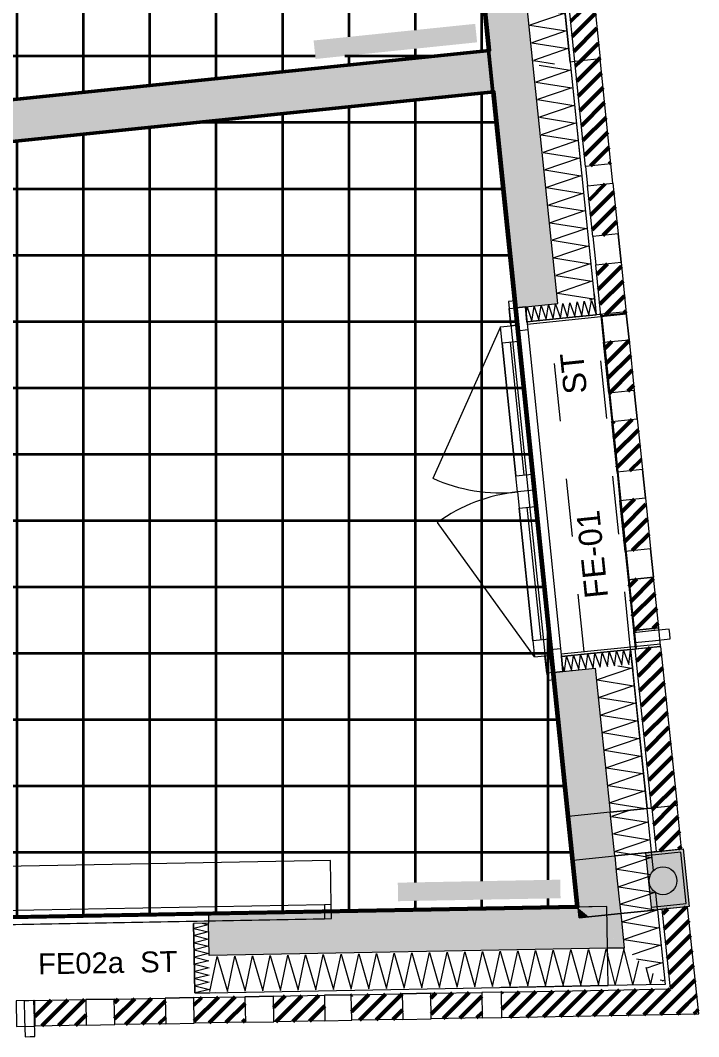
# Model space of a CAD drawing. Header units: metres. Extents: x 399 to 3028, y -427 to 863.
# Drawn here: x 772.791 to 775.714, y -332.285 to -327.904 of the extents above; entities that cross this region are included whole.
import ezdxf

# ---------------------------------------------------------------- set-up
doc = ezdxf.new("R2010")
doc.units = ezdxf.units.M
doc.linetypes.add('IMPORT-Traits plan _6_', pattern=[0.5, 0.25, -0.25])
for name, color, linetype, lineweight in [('01-Murs LOGTS', 250, 'Continuous', 9), ('01-Murs LOGTS_Stylo_No__1', 250, 'Continuous', 9), ('01-Murs_structure', 250, 'Continuous', 9), ('01-Murs_structure_Stylo_No__1', 250, 'Continuous', 9), ('01-Murs_structure_Stylo_No__101', 50, 'Continuous', 50), ('01-Murs_structure_Stylo_No__2', 8, 'Continuous', 9), ('01-Poteaux 12x24_structure_Stylo_No__1', 250, 'Continuous', 9), ('02-Serrurerie_2nd oeuvre_Stylo_No__1', 250, 'Continuous', 9), ('03-Mobilier 3D_3D_Stylo_No__62', 253, 'Continuous', 9), ('06-SHAB pièces 50_Stylo_No__102', 71, 'Continuous', 50), ('0_Stylo_No__1', 250, 'Continuous', 9), ('0_Stylo_No__121', 7, 'Continuous', 18), ('AES-Charge', 5, 'Continuous', 35), ('Fenêtres ARCHICAD_Stylo_No__1', 250, 'Continuous', 9), ('Marques de fenêtre ARCHICAD_Stylo_No__1', 250, 'Continuous', 9), ('Plan De Charge - PH R_1_dwg', 8, 'Continuous', 9)]:
    doc.layers.add(name, color=color, linetype=linetype, lineweight=lineweight)
doc.styles.add('Arial', font='arial.ttf', dxfattribs={"height": 0.1})
doc.styles.add('Arial_6', font='arial.ttf', dxfattribs={"height": 0.09})
pattern_1 = [(45, (-84.054, 39.28), (-0.035355339, 0.035355339), [])]

# ---------------------------------------------------------------- blocks, each defined once
blk = doc.blocks.new('Plan De Charge - PH R_1_dwg__X17-779156-Plan De Charge - PH R_1 1_100')
at = {"layer": '01-Murs_structure_Stylo_No__2'}
blk.add_line((424.2114, -331.4871), (424.2814, -331.4984), dxfattribs=at)
at = {"layer": '01-Murs_structure_Stylo_No__2', "flags": 128}
blk.add_lwpolyline([(424.2713, -331.3096), (424.1958, -331.3356), (424.3514, -331.3605), (424.2036, -331.4114), (424.3593, -331.4363), (424.2114, -331.4871)], dxfattribs=at)
blk = doc.blocks.new('Plan De Charge - PH R_1_dwg__X77-779217-Plan De Charge - PH R_1 1_100')
at = {"layer": '01-Murs_structure_Stylo_No__2', "flags": 128}
for points in [[(424.3866, -331.7388), (424.3905, -331.7395), (424.2427, -331.7903), (424.3983, -331.8153), (424.2505, -331.8661)], [(424.2505, -331.8661), (424.4061, -331.8911), (424.2844, -331.9329)], [(424.3026, -331.949), (424.414, -331.9668), (424.3482, -331.9894)], [(424.4053, -332.04), (424.4218, -332.0426), (424.4121, -332.046)]]:
    blk.add_lwpolyline(points, dxfattribs=at)
blk = doc.blocks.new('Plan De Charge - PH R_1_dwg__X78-779218-Plan De Charge - PH R_1 1_100')
at = {"layer": '01-Murs_structure_Stylo_No__2', "flags": 128}
blk.add_lwpolyline([(424.3278, -331.6826), (424.2348, -331.7145), (424.3866, -331.7388)], dxfattribs=at)
blk = doc.blocks.new('Plan De Charge - PH R_1_dwg__X79-779219-Plan De Charge - PH R_1 1_100')
at = {"layer": '01-Murs_structure_Stylo_No__2', "flags": 128}
blk.add_lwpolyline([(424.2814, -331.4984), (424.3671, -331.5121), (424.2192, -331.5629), (424.2579, -331.5691)], dxfattribs=at)
blk = doc.blocks.new('Plan De Charge - PH R_1_dwg__X80-779220-Plan De Charge - PH R_1 1_100')
at = {"layer": '01-Murs_structure_Stylo_No__2'}
blk.add_line((424.2579, -331.5691), (424.3656, -331.5864), dxfattribs=at)
at = {"layer": '01-Murs_structure_Stylo_No__2', "flags": 128}
blk.add_lwpolyline([(424.3616, -331.5925), (424.227, -331.6387), (424.3827, -331.6637), (424.3278, -331.6826)], dxfattribs=at)
blk = doc.blocks.new('Plan De Charge - PH R_1_dwg__X88-779230-Plan De Charge - PH R_1 1_100')
at = {"layer": '01-Murs_structure_Stylo_No__2'}
blk.add_line((423.8597, -328.0767), (423.9497, -328.0911), dxfattribs=at)
at = {"layer": '01-Murs_structure_Stylo_No__2', "flags": 128}
for points in [[(423.8302, -327.4756), (423.9528, -327.4953), (423.805, -327.5461), (423.9606, -327.5711), (423.8128, -327.6219)], [(423.8128, -327.6219), (423.9684, -327.6469), (423.8206, -327.6977)], [(423.8206, -327.6977), (423.9763, -327.7227), (423.8284, -327.7735)], [(423.8284, -327.7735), (423.9841, -327.7985), (423.8362, -327.8493)], [(423.8362, -327.8493), (423.9919, -327.8743), (423.844, -327.9251)], [(423.844, -327.9251), (423.9997, -327.9501), (423.8519, -328.0009)], [(423.8519, -328.0009), (424.0075, -328.0258), (423.8597, -328.0767)]]:
    blk.add_lwpolyline(points, dxfattribs=at)
blk = doc.blocks.new('Plan De Charge - PH R_1_dwg__X143-779298-Plan De Charge - PH R_1 1_100')
at = {"layer": '01-Murs_structure_Stylo_No__2', "flags": 128}
for points in [[(423.8832, -328.098), (424.0172, -328.1195), (423.8693, -328.1703), (424.025, -328.1953), (423.8771, -328.2461)], [(423.8771, -328.2461), (424.0328, -328.2711), (423.8849, -328.3218)], [(423.8849, -328.3218), (424.0406, -328.3468), (423.8927, -328.3976)], [(423.8927, -328.3976), (424.0484, -328.4226), (423.9005, -328.4734)], [(423.9005, -328.4734), (424.0562, -328.4984), (423.9083, -328.5492)], [(423.9083, -328.5492), (424.064, -328.5742), (423.9161, -328.625), (424.0718, -328.65), (423.9239, -328.7008), (424.0796, -328.7258), (423.9317, -328.7766), (424.0874, -328.8016), (423.9395, -328.8524), (424.0952, -328.8774), (423.9473, -328.9282), (424.103, -328.9532), (423.9551, -329.004), (424.1108, -329.029), (423.9629, -329.0797), (424.1186, -329.1047), (424.1003, -329.111)]]:
    blk.add_lwpolyline(points, dxfattribs=at)
blk = doc.blocks.new('Plan De Charge - PH R_1_dwg__X144-779299-Plan De Charge - PH R_1 1_100')
at = {"layer": '01-Murs_structure_Stylo_No__2'}
blk.add_line((424.1891, -331.2777), (424.3423, -331.3022), dxfattribs=at)
at = {"layer": '01-Murs_structure_Stylo_No__2', "flags": 128}
for points in [[(424.2228, -330.6868), (424.2824, -330.6963), (424.1345, -330.7471), (424.2902, -330.7721), (424.1423, -330.8229)], [(424.1423, -330.8229), (424.298, -330.8479), (424.1501, -330.8987)], [(424.1501, -330.8987), (424.3058, -330.9237), (424.1579, -330.9745)], [(424.1579, -330.9745), (424.3136, -330.9995), (424.1657, -331.0503)], [(424.1657, -331.0503), (424.3214, -331.0753), (424.1735, -331.1261)], [(424.1735, -331.1261), (424.3292, -331.1511), (424.1813, -331.2019)], [(424.1813, -331.2019), (424.337, -331.2269), (424.1891, -331.2777)]]:
    blk.add_lwpolyline(points, dxfattribs=at)
blk = doc.blocks.new('Plan De Charge - PH R_1_dwg__X145-779300-Plan De Charge - PH R_1 1_100')
at = {"layer": '01-Murs_structure_Stylo_No__2', "flags": 128}
for points in [[(424.2474, -330.6205), (424.2702, -330.6803), (424.2781, -330.6173)], [(423.9834, -330.6834), (423.9931, -330.7088), (424.001, -330.6458), (424.0239, -330.7057), (424.0318, -330.6427)], [(424.0318, -330.6427), (424.0547, -330.7025), (424.0626, -330.6395)], [(424.0626, -330.6395), (424.0854, -330.6993), (424.0934, -330.6363)], [(424.0934, -330.6363), (424.1162, -330.6962), (424.1242, -330.6332)], [(424.1242, -330.6332), (424.147, -330.693), (424.155, -330.63)], [(424.155, -330.63), (424.1778, -330.6898), (424.1858, -330.6268)], [(424.1858, -330.6268), (424.2086, -330.6867), (424.2166, -330.6236)], [(424.2166, -330.6236), (424.2394, -330.6835), (424.2474, -330.6205)]]:
    blk.add_lwpolyline(points, dxfattribs=at)
blk = doc.blocks.new('Plan De Charge - PH R_1_dwg__X146-779301-Plan De Charge - PH R_1 1_100')
at = {"layer": '01-Murs_structure_Stylo_No__2', "flags": 128}
for points in [[(423.9138, -329.194), (423.924, -329.1308), (423.9446, -329.1908)], [(423.9446, -329.1908), (423.9548, -329.1276), (423.9754, -329.1877)], [(423.9754, -329.1877), (423.9856, -329.1244), (424.0062, -329.1845)], [(424.0062, -329.1845), (424.0164, -329.1212), (424.037, -329.1813)], [(424.037, -329.1813), (424.0472, -329.1181), (424.0678, -329.1781)], [(424.0678, -329.1781), (424.0779, -329.1149), (424.0986, -329.175)], [(424.0986, -329.175), (424.1087, -329.1117), (424.1294, -329.1718)], [(423.8273, -329.1672), (423.8316, -329.1403), (423.8523, -329.2003), (423.8624, -329.1371), (423.883, -329.1972)], [(423.883, -329.1972), (423.8932, -329.1339), (423.9138, -329.194)]]:
    blk.add_lwpolyline(points, dxfattribs=at)
blk = doc.blocks.new('Plan De Charge - PH R_1_dwg_Fenêtre châssis double 22-779302-Plan De Charge - PH R_1 1_100')
at = {"layer": 'Fenêtres ARCHICAD_Stylo_No__1', "linetype": 'IMPORT-Traits plan _6_'}
for p, q in [((423.9464, -330.7152), (423.7847, -329.1435)), ((424.278, -330.6157), (424.1295, -329.1734)), ((424.078, -330.6263), (423.9316, -329.2038))]:
    blk.add_line(p, q, dxfattribs=at)
at = {"layer": 'Fenêtres ARCHICAD_Stylo_No__1'}
for p, q in [((423.7177, -329.2258), (423.4255, -329.8784)), ((423.8186, -329.8638), (423.7597, -329.2919)), ((423.7945, -329.2883), (423.8534, -329.8602)), ((423.8918, -330.5751), (423.8329, -330.0031)), ((423.8677, -329.9995), (423.9266, -330.5715))]:
    blk.add_line(p, q, dxfattribs=at)
at = {"layer": 'Fenêtres ARCHICAD_Stylo_No__1', "flags": 128}
for points in [[(424.1203, -329.0838), (424.1295, -329.1734)], [(423.7816, -329.1137), (423.7847, -329.1435), (423.7816, -329.1137), (423.7517, -329.1168), (423.7548, -329.1466), (423.7847, -329.1435)], [(424.2588, -329.1601), (423.8311, -329.2041), (423.8321, -329.214), (424.2599, -329.17)], [(423.7874, -329.2186), (423.7945, -329.2883), (423.7249, -329.2954), (423.7177, -329.2258)], [(423.7981, -330.0067), (423.857, -330.5787)], [(424.4063, -330.5925), (423.9785, -330.6365), (423.9796, -330.6465), (424.4073, -330.6024)], [(424.2872, -330.7053), (424.278, -330.6157)], [(423.9495, -330.7451), (423.9464, -330.7152)]]:
    blk.add_lwpolyline(points, close=True, dxfattribs=at)
for points in [[(423.8244, -329.1394), (423.8311, -329.2041), (423.8244, -329.1394), (423.7847, -329.1435), (423.8244, -329.1394), (423.8347, -329.2389), (423.7899, -329.2435), (423.7874, -329.2186), (423.7625, -329.2212), (423.7548, -329.1466), (423.9166, -330.7183), (423.9197, -330.7481), (423.9495, -330.7451), (423.9464, -330.7152), (423.9166, -330.7183), (423.9089, -330.6437), (423.9338, -330.6411), (423.9312, -330.6163), (423.976, -330.6116), (423.9862, -330.7111), (423.9464, -330.7152), (423.9862, -330.7111), (423.9796, -330.6465), (423.9862, -330.7111)], [(423.9796, -330.6465), (424.1188, -330.6321), (423.9796, -330.6465), (424.1188, -330.6321), (424.278, -330.6157), (424.1188, -330.6321), (424.278, -330.6157), (424.3029, -330.6132), (424.1544, -329.1708), (424.1295, -329.1734), (423.9704, -329.1898), (424.1295, -329.1734), (423.9704, -329.1898), (423.8311, -329.2041), (423.9704, -329.1898), (423.8311, -329.2041)], [(423.8347, -329.2389), (423.9053, -329.9253), (423.976, -330.6116)], [(423.8606, -329.9299), (423.7909, -329.937), (423.7981, -330.0067), (423.8677, -329.9995), (423.8606, -329.9299), (423.7909, -329.937), (423.7838, -329.8674), (423.7249, -329.2954)], [(423.7249, -329.2954), (423.7838, -329.8674), (423.8534, -329.8602), (423.8606, -329.9299)], [(423.8641, -330.6483), (423.9338, -330.6411), (423.9266, -330.5715), (423.857, -330.5787), (423.8641, -330.6483), (423.4451, -330.0689)]]:
    blk.add_lwpolyline(points, dxfattribs=at)
at = {"layer": 'Fenêtres ARCHICAD_Stylo_No__1'}
for centre, start, end in [((423.7177, -329.2258), 245.8766, 275.8766), ((423.8641, -330.6483), 95.8766, 125.8766)]:
    blk.add_arc(centre, 0.715, start, end, dxfattribs=at)
blk = doc.blocks.new('Plan De Charge - PH R_1_dwg__X176-779339-Plan De Charge - PH R_1 1_100')
at = {"layer": '01-Murs_structure_Stylo_No__2'}
blk.add_line((424.1727, -331.9081), (424.1791, -331.9304), dxfattribs=at)
at = {"layer": '01-Murs_structure_Stylo_No__2', "flags": 128}
for points in [[(422.7253, -331.9346), (422.7689, -332.0861), (422.8015, -331.9332)], [(422.8015, -331.9332), (422.8451, -332.0847), (422.8777, -331.9318)], [(422.8777, -331.9318), (422.9212, -332.0833), (422.9538, -331.9304)], [(422.9538, -331.9304), (422.9974, -332.0819), (423.03, -331.929)], [(423.03, -331.929), (423.0736, -332.0805), (423.1062, -331.9276)], [(423.1062, -331.9276), (423.1498, -332.0791), (423.1824, -331.9262)], [(423.1824, -331.9262), (423.226, -332.0777), (423.2585, -331.9248)], [(423.2585, -331.9248), (423.3021, -332.0763), (423.3347, -331.9234)], [(423.3347, -331.9234), (423.3783, -332.0749), (423.4109, -331.922)], [(423.4109, -331.922), (423.4545, -332.0735), (423.4871, -331.9206)], [(423.4871, -331.9206), (423.5307, -332.0721), (423.5633, -331.9192)], [(423.5633, -331.9192), (423.6068, -332.0707), (423.6394, -331.9178)], [(423.6394, -331.9178), (423.683, -332.0693), (423.7156, -331.9164)], [(423.7156, -331.9164), (423.7592, -332.0679), (423.7918, -331.915)], [(423.7918, -331.915), (423.8354, -332.0665), (423.868, -331.9136)], [(423.868, -331.9136), (423.9116, -332.0652), (423.9441, -331.9122)], [(423.9441, -331.9122), (423.9877, -332.0638), (424.0203, -331.9108)], [(424.0203, -331.9108), (424.0639, -332.0624), (424.0965, -331.9094)], [(424.0965, -331.9094), (424.1401, -332.061), (424.1727, -331.9081)], [(422.4646, -332.0898), (422.4968, -331.9388), (422.5404, -332.0903), (422.5729, -331.9374), (422.6165, -332.0889), (422.6491, -331.936)], [(422.6491, -331.936), (422.6927, -332.0875), (422.7253, -331.9346)]]:
    blk.add_lwpolyline(points, dxfattribs=at)
blk = doc.blocks.new('Plan De Charge - PH R_1_dwg__X177-779340-Plan De Charge - PH R_1 1_100')
at = {"layer": '01-Murs_structure_Stylo_No__2', "flags": 128}
for points in [[(422.4313, -331.7961), (422.4578, -331.8027), (422.3962, -331.8182), (422.4583, -331.8336), (422.3967, -331.8491)], [(422.3967, -331.8491), (422.4589, -331.8646), (422.3973, -331.8801)], [(422.3973, -331.8801), (422.4595, -331.8955), (422.3979, -331.911)], [(422.3979, -331.911), (422.46, -331.9265), (422.3984, -331.942)], [(422.3984, -331.942), (422.4606, -331.9574), (422.399, -331.9729)], [(422.399, -331.9729), (422.4612, -331.9884), (422.3996, -332.0039)], [(422.3996, -332.0039), (422.4617, -332.0193), (422.4001, -332.0348)], [(422.4001, -332.0348), (422.4623, -332.0503), (422.4007, -332.0658)], [(422.4007, -332.0658), (422.4629, -332.0812), (422.4013, -332.0967)]]:
    blk.add_lwpolyline(points, dxfattribs=at)
blk = doc.blocks.new('Plan De Charge - PH R_1_dwg_Fenêtre 22_2-779342-Plan De Charge - PH R_1 1_100')
at = {"layer": 'Fenêtres ARCHICAD_Stylo_No__1'}
for p, q in [((422.9583, -331.7164), (421.0577, -331.7513)), ((422.9589, -331.7464), (421.0582, -331.7813)), ((421.0588, -331.8113), (422.9594, -331.7764))]:
    blk.add_line(p, q, dxfattribs=at)
at = {"layer": 'Fenêtres ARCHICAD_Stylo_No__1', "flags": 128}
for points in [[(421.0242, -331.5619), (421.0277, -331.7518), (421.0288, -331.8118), (421.0277, -331.7518), (421.0577, -331.7513), (421.0588, -331.8113), (421.0288, -331.8118), (422.9894, -331.7759), (422.9883, -331.7159), (422.9848, -331.5259)], [(422.9883, -331.7159), (422.9583, -331.7164), (422.9594, -331.7764), (422.9894, -331.7759)]]:
    blk.add_lwpolyline(points, close=True, dxfattribs=at)
blk = doc.blocks.new('Plan De Charge - PH R_1_dwg__X383-779599-Plan De Charge - PH R_1 1_100')
at = {"layer": '01-Murs_structure_Stylo_No__2', "flags": 128}
for points in [[(424.3121, -331.9574), (424.287, -332.0583), (424.2489, -331.9067), (424.2108, -332.0597), (424.1792, -331.9338)], [(424.3742, -332.0125), (424.3632, -332.0569), (424.3456, -331.9871)]]:
    blk.add_lwpolyline(points, dxfattribs=at)
blk = doc.blocks.new('Plan De Charge - PH R_1_dwg-779150-Plan De Charge - PH R_1 1_100')
at = {"layer": '01-Murs LOGTS', "lineweight": 35}
blk.add_hatch(color=18, dxfattribs=at).paths.add_polyline_path([(417.3148, -328.87), (423.6889, -328.2127), (423.6704, -328.0336), (417.2963, -328.691)])
at = {"layer": '01-Murs_structure', "lineweight": 35}
for points in [[(423.6792, -328.119), (423.8583, -328.1005), (423.7942, -327.4794), (423.6151, -327.4978), (423.6792, -328.119)], [(423.7847, -329.1435), (423.9637, -329.1251), (423.8583, -328.1005), (423.6792, -328.119), (423.7842, -329.1394)], [(424.0104, -331.3364), (424.1894, -331.318), (424.1255, -330.6968), (423.9464, -330.7152), (424.0085, -331.318)], [(424.0304, -331.5243), (424.2094, -331.5058), (424.1894, -331.318), (424.011, -331.3364)], [(424.0374, -331.5919), (424.2164, -331.5734), (424.2094, -331.5058), (424.0304, -331.5243)], [(424.0497, -331.7112), (424.2287, -331.6928), (424.2164, -331.5734), (424.0374, -331.5919), (424.0462, -331.6775)], [(424.0988, -331.7685), (424.2351, -331.7545), (424.2287, -331.6928), (424.0497, -331.7112), (424.0544, -331.7292), (424.0829, -331.7545)], [(422.4618, -331.9356), (424.1786, -331.9028), (424.1753, -331.8363), (424.0988, -331.7685), (424.056, -331.7729), (424.0497, -331.7264), (422.4585, -331.7556), (422.4612, -331.9041)], [(424.056, -331.7729), (424.0988, -331.7685), (424.0515, -331.7293), (424.0541, -331.7545)], [(424.2504, -331.9028), (424.2351, -331.7545), (424.0988, -331.7685), (424.2351, -331.8892)], [(424.1786, -331.9041), (424.2504, -331.9028), (424.1774, -331.8381), (424.1786, -331.9028)]]:
    blk.add_hatch(color=18, dxfattribs=at).paths.add_polyline_path(points)
at = {"layer": '01-Murs_structure_Stylo_No__101'}
h = blk.add_hatch(dxfattribs=at)
h.set_pattern_fill('FP_65', color=256, style=0, pattern_type=2)
h.set_pattern_definition(pattern_1)
h.paths.add_polyline_path([(424.0373, -328.0821), (424.1467, -328.0708), (424.076, -327.3851), (423.9666, -327.3964), (424.009, -327.8071)])
h = blk.add_hatch(dxfattribs=at)
h.set_pattern_fill('FP_65', color=256, style=0, pattern_type=2)
h.set_pattern_definition(pattern_1)
h.paths.add_polyline_path([(424.0838, -328.5337), (424.1932, -328.5224), (424.1467, -328.0708), (424.0373, -328.0821), (424.0462, -328.1685)])
h = blk.add_hatch(dxfattribs=at)
h.set_pattern_fill('FP_65', color=256, style=0, pattern_type=2)
h.set_pattern_definition(pattern_1)
h.paths.add_polyline_path([(424.1149, -328.8363), (424.2244, -328.825), (424.2018, -328.6062), (424.0924, -328.6174)])
h = blk.add_hatch(dxfattribs=at)
h.set_pattern_fill('FP_65', color=256, style=0, pattern_type=2)
h.set_pattern_definition(pattern_1)
h.paths.add_polyline_path([(424.1501, -329.1774), (424.2595, -329.1662), (424.2369, -328.9473), (424.1275, -328.9586)])
h = blk.add_hatch(dxfattribs=at)
h.set_pattern_fill('FP_65', color=256, style=0, pattern_type=2)
h.set_pattern_definition(pattern_1)
h.paths.add_polyline_path([(424.1844, -329.5109), (424.2938, -329.4996), (424.2713, -329.2808), (424.1618, -329.292)])
h = blk.add_hatch(dxfattribs=at)
h.set_pattern_fill('FP_65', color=256, style=0, pattern_type=2)
h.set_pattern_definition(pattern_1)
h.paths.add_polyline_path([(424.2195, -329.852), (424.3289, -329.8408), (424.3064, -329.6219), (424.197, -329.6332)])
h = blk.add_hatch(dxfattribs=at)
h.set_pattern_fill('FP_65', color=256, style=0, pattern_type=2)
h.set_pattern_definition(pattern_1)
h.paths.add_polyline_path([(424.2546, -330.1932), (424.364, -330.1819), (424.3415, -329.9631), (424.2321, -329.9744)])
h = blk.add_hatch(dxfattribs=at)
h.set_pattern_fill('FP_65', color=256, style=0, pattern_type=2)
h.set_pattern_definition(pattern_1)
h.paths.add_polyline_path([(424.2897, -330.5344), (424.3991, -330.5231), (424.3766, -330.3043), (424.2672, -330.3155), (424.2761, -330.4024)])
h = blk.add_hatch(dxfattribs=at)
h.set_pattern_fill('FP_65', color=256, style=0, pattern_type=2)
h.set_pattern_definition(pattern_1)
h.paths.add_polyline_path([(424.3685, -331.2996), (424.4779, -331.2882), (424.4073, -330.6026), (424.2979, -330.6139), (424.3601, -331.218)])
h = blk.add_hatch(dxfattribs=at)
h.set_pattern_fill('FP_65', color=256, style=0, pattern_type=2)
h.set_pattern_definition(pattern_1)
h.paths.add_polyline_path([(424.3885, -331.4873), (424.4978, -331.4753), (424.4779, -331.2883), (424.3691, -331.2996), (424.3876, -331.4788)])
h = blk.add_hatch(dxfattribs=at)
h.set_pattern_fill('FP_65', color=256, style=0, pattern_type=2)
h.set_pattern_definition(pattern_1)
h.paths.add_polyline_path([(424.5712, -332.1869), (424.5236, -331.7247), (424.4141, -331.736), (424.4495, -332.0791)])
h = blk.add_hatch(dxfattribs=at)
h.set_pattern_fill('FP_65', color=256, style=0, pattern_type=2)
h.set_pattern_definition(pattern_1)
h.paths.add_polyline_path([(422.7409, -332.2205), (422.9608, -332.2165), (422.9588, -332.1065), (422.7388, -332.1105)])
h = blk.add_hatch(dxfattribs=at)
h.set_pattern_fill('FP_65', color=256, style=0, pattern_type=2)
h.set_pattern_definition(pattern_1)
h.paths.add_polyline_path([(423.076, -332.2144), (423.296, -332.2103), (423.294, -332.1003), (423.074, -332.1044)])
h = blk.add_hatch(dxfattribs=at)
h.set_pattern_fill('FP_65', color=256, style=0, pattern_type=2)
h.set_pattern_definition(pattern_1)
h.paths.add_polyline_path([(423.4189, -332.2081), (423.6389, -332.204), (423.6369, -332.0941), (423.4169, -332.0981)])
h = blk.add_hatch(dxfattribs=at)
h.set_pattern_fill('FP_65', color=256, style=0, pattern_type=2)
h.set_pattern_definition(pattern_1)
h.paths.add_polyline_path([(423.7231, -332.2025), (424.1839, -332.194), (424.1819, -332.0841), (423.721, -332.0925)])
h = blk.add_hatch(dxfattribs=at)
h.set_pattern_fill('FP_65', color=256, style=0, pattern_type=2)
h.set_pattern_definition(pattern_1)
h.paths.add_polyline_path([(424.1839, -332.194), (424.5712, -332.1869), (424.4495, -332.0791), (424.1819, -332.0841)])
h = blk.add_hatch(dxfattribs=at)
h.set_pattern_fill('FP_65', color=256, style=0, pattern_type=2)
h.set_pattern_definition(pattern_1)
h.paths.add_polyline_path([(421.7121, -332.2394), (421.9321, -332.2353), (421.9301, -332.1254), (421.7101, -332.1294)])
h = blk.add_hatch(dxfattribs=at)
h.set_pattern_fill('FP_65', color=256, style=0, pattern_type=2)
h.set_pattern_definition(pattern_1)
h.paths.add_polyline_path([(422.055, -332.2331), (422.275, -332.2291), (422.273, -332.1191), (422.053, -332.1231)])
h = blk.add_hatch(dxfattribs=at)
h.set_pattern_fill('FP_65', color=256, style=0, pattern_type=2)
h.set_pattern_definition(pattern_1)
h.paths.add_polyline_path([(422.3979, -332.2268), (422.6179, -332.2228), (422.6159, -332.1128), (422.3959, -332.1168)])
at = {"layer": '03-Mobilier 3D_3D_Stylo_No__62', "lineweight": 35}
for points in [[(422.9202, -328.0708), (423.6165, -327.999), (423.6083, -327.9194), (422.912, -327.9912), (422.9164, -328.0336)], [(423.2762, -331.7011), (423.976, -331.6883), (423.9746, -331.6083), (423.2747, -331.6212)]]:
    blk.add_hatch(color=43, dxfattribs=at).paths.add_polyline_path(points)
at = {"layer": '0_Stylo_No__121', "lineweight": 35}
blk.add_hatch(color=10, dxfattribs=at).paths.add_polyline_path([(424.3697, -331.7406), (424.5304, -331.724), (424.5048, -331.4753), (424.3441, -331.4919), (424.3691, -331.7352)])
at = {"layer": 'AES-Charge'}
h = blk.add_hatch(dxfattribs=at)
h.set_pattern_fill('FP_93', color=1, style=0, pattern_type=2)
h.set_pattern_definition([(0, (46.337, 45.172), (0, 0.286), []), (90, (46.337, 45.172), (-0.286, 2e-17), [])])
h.paths.add_polyline_path([(417.6213, -331.8416), (420.2111, -331.7941), (420.206, -331.5497), (420.8059, -331.5374), (420.811, -331.7831), (421.1657, -331.7765), (421.1655, -331.7667), (421.1854, -331.7663), (421.1856, -331.7762), (421.27, -331.7721), (421.2699, -331.7648), (421.2897, -331.7644), (421.2899, -331.7743), (424.0462, -331.7237), (423.6841, -328.2131), (419.8442, -328.6092), (419.9615, -329.7464), (420.608, -329.6798), (420.6769, -330.3474), (420.6272, -330.3525), (420.5634, -329.7346), (419.3487, -329.8599), (419.4124, -330.4778), (419.3627, -330.4829), (419.3382, -330.2457), (419.2347, -330.2564), (419.2296, -330.2066), (419.3331, -330.1959), (419.2939, -329.8153), (419.9117, -329.7516), (419.7945, -328.6143), (418.1321, -328.7872), (418.2041, -329.4857), (417.387, -329.57), (417.4713, -330.388), (418.3642, -330.2959), (418.3693, -330.3456), (417.4765, -330.4377), (417.4868, -330.5379), (417.4812, -330.5385), (417.5776, -331.4735), (417.5832, -331.4729), (417.619, -331.8193)])
h.paths.add_polyline_path([(420.261, -331.7931), (420.761, -331.7834), (420.7559, -331.5884), (420.2571, -331.5986), (420.2608, -331.7834)])
h.paths.add_polyline_path([(423.2762, -331.7011), (423.2747, -331.6212), (423.9746, -331.6083), (423.976, -331.6883), (423.9464, -331.6889)])
h.paths.add_polyline_path([(417.3708, -329.4674), (417.3763, -329.4669), (417.3148, -328.87), (417.3092, -328.8706), (417.3707, -329.4669)])
h.paths.add_polyline_path([(417.2963, -328.691), (423.6656, -328.0336), (423.3523, -324.9957), (417.8002, -325.5683), (417.8662, -326.2086), (417.049, -326.2929), (417.1968, -327.7261), (417.1913, -327.7267), (417.2877, -328.6617), (417.2933, -328.6611)])
h.paths.add_polyline_path([(422.9202, -328.0708), (422.912, -327.9912), (423.6083, -327.9194), (423.6151, -327.9991), (423.2809, -328.0336)])
h.paths.add_polyline_path([(417.1691, -327.4575), (417.1334, -327.1109), (418.0262, -327.0188), (418.0313, -327.0685), (417.7353, -327.099), (417.766, -327.396), (417.1831, -327.4561)])
h.paths.add_polyline_path([(417.2137, -327.4026), (417.7111, -327.3514), (417.6907, -327.1539), (417.1934, -327.2052), (417.2085, -327.3514)])
h.paths.add_polyline_path([(419.0309, -327.2655), (419.0003, -326.9686), (418.8967, -326.9793), (418.8916, -326.9295), (418.9952, -326.9189), (418.9621, -326.5979), (419.5799, -326.5342), (419.4627, -325.3969), (419.5124, -325.3918), (419.6297, -326.529), (420.2762, -326.4624), (420.3451, -327.13), (420.2954, -327.1351), (420.2316, -326.5172), (419.0169, -326.6425), (419.0806, -327.2604)])
h.paths.add_polyline_path([(417.0333, -326.1945), (417.0388, -326.1939), (416.9773, -325.5976), (416.9773, -325.6511), (417.0333, -326.1939)])
h.paths.add_polyline_path([(417.6269, -324.8582), (417.6268, -324.8582), (417.5878, -324.8622)])
h.paths.add_polyline_path([(417.7569, -326.1199), (417.7569, -326.1186), (417.692, -325.489), (417.6917, -325.4871), (417.7569, -326.1199)])
h.paths.add_polyline_path([(416.9773, -325.6511), (416.9753, -325.5973), (416.9718, -325.5976), (416.9773, -325.6505)])
h.paths.add_polyline_path([(417.7817, -325.3893), (423.3339, -324.8167), (423.0205, -321.7783), (416.6512, -322.4352), (416.6542, -322.465), (416.6489, -322.4656), (416.7453, -323.4006), (416.7507, -323.4001), (416.9005, -324.8331), (417.7157, -324.749), (417.7817, -325.3891)])
h.paths.add_polyline_path([(419.4442, -325.2178), (419.3269, -324.0805), (418.709, -324.1443), (418.6759, -323.8233), (418.5724, -323.834), (418.5672, -323.7842), (418.6708, -323.7736), (418.6402, -323.4766), (418.6899, -323.4715), (418.7536, -324.0894), (419.9683, -323.9641), (419.9046, -323.3462), (419.9543, -323.3411), (420.0232, -324.0087), (419.3766, -324.0754), (419.4939, -325.2127)])
h.paths.add_polyline_path([(416.8141, -324.0153), (416.7784, -323.6687), (417.3752, -323.6071), (417.4058, -323.904), (417.7018, -323.8735), (417.707, -323.9232), (416.8536, -324.0112)])
h.paths.add_polyline_path([(416.8536, -323.9107), (417.351, -323.8594), (417.3306, -323.662), (416.8333, -323.7133), (416.8502, -323.8775)])
h.paths.add_polyline_path([(416.6327, -322.2562), (423.002, -321.5988), (422.6887, -318.5609), (417.1365, -319.1335), (417.2026, -319.7738), (416.3854, -319.8581), (416.3772, -319.7589), (416.3752, -319.7592), (416.5332, -321.2913), (416.5279, -321.2918), (416.6243, -322.2269), (416.6296, -322.2263)])
h.paths.add_polyline_path([(422.2914, -321.9741), (422.2832, -321.8945), (422.9795, -321.8227), (422.9878, -321.9023), (422.5131, -321.9513)])
h.paths.add_polyline_path([(422.2566, -321.636), (422.2484, -321.5564), (422.9447, -321.4846), (422.9515, -321.5643), (422.5131, -321.6095)])
h.paths.add_polyline_path([(416.5055, -321.0227), (416.4698, -320.676), (417.3626, -320.584), (417.3677, -320.6337), (417.0717, -320.6642), (417.1023, -320.9611), (416.5195, -321.0213)])
h.paths.add_polyline_path([(416.5501, -320.9678), (417.0475, -320.9165), (417.0271, -320.7191), (416.5298, -320.7704), (416.5479, -320.9467)])
h.paths.add_polyline_path([(418.3673, -320.8307), (418.3367, -320.5338), (418.2331, -320.5445), (418.228, -320.4947), (418.3315, -320.484), (418.2984, -320.1631), (418.9163, -320.0994), (418.799, -318.9621), (418.8488, -318.9569), (418.966, -320.0942), (419.6126, -320.0275), (419.6815, -320.6952), (419.6317, -320.7003), (419.568, -320.0824), (418.3533, -320.2077), (418.417, -320.8256)])
h.paths.add_polyline_path([(417.0933, -319.685), (417.0933, -319.6838), (417.0284, -319.0542), (417.0281, -319.0522), (417.0933, -319.685)])
h.paths.add_polyline_path([(416.3356, -319.4272), (416.3409, -319.4267), (416.2368, -318.3983), (417.052, -318.3142), (417.1206, -318.9542), (422.6702, -318.3819), (422.3569, -315.3435), (415.9875, -316.0004), (415.9906, -316.0302), (415.9855, -316.0308), (416.0819, -316.9658), (416.0871, -316.9653), (416.2793, -318.8298), (416.2741, -318.8304), (416.3356, -319.4267)])
h.paths.add_polyline_path([(418.7806, -318.783), (418.6633, -317.6457), (418.0454, -317.7094), (418.0123, -317.3885), (417.9087, -317.3992), (417.9036, -317.3494), (418.0071, -317.3387), (417.9765, -317.0418), (418.0263, -317.0367), (418.09, -317.6546), (419.3047, -317.5293), (419.241, -316.9114), (419.2907, -316.9063), (419.3596, -317.5739), (418.713, -317.6406), (418.8303, -318.7779)])
h.paths.add_polyline_path([(416.1505, -317.5805), (416.1148, -317.2338), (416.7116, -317.1723), (416.7422, -317.4692), (417.0382, -317.4387), (417.0433, -317.4884), (416.19, -317.5764)])
h.paths.add_polyline_path([(416.19, -317.4759), (416.6873, -317.4246), (416.667, -317.2271), (416.1696, -317.2784), (416.1773, -317.3526)])
h.paths.add_polyline_path([(418.1354, -312.5273), (418.1851, -312.5221), (418.3024, -313.6594), (418.949, -313.5927), (419.0178, -314.2604), (418.9681, -314.2655), (418.9044, -313.6476), (417.6897, -313.7729), (417.7534, -314.3907), (417.7036, -314.3959), (417.673, -314.099), (417.5695, -314.1096), (417.5644, -314.0599), (417.6679, -314.0492), (417.6348, -313.7283), (418.2527, -313.6645), (418.1372, -312.5445)])
h.paths.add_polyline_path([(415.9691, -315.8213), (422.3384, -315.164), (422.025, -312.1261), (416.4729, -312.6987), (416.5389, -313.339), (415.7218, -313.4232), (415.7135, -313.3241), (415.7116, -313.3244), (415.8696, -314.8564), (415.8645, -314.857), (415.961, -315.792), (415.966, -315.7915)])
h.paths.add_polyline_path([(421.6278, -315.5393), (421.6196, -315.4597), (422.3159, -315.3879), (422.3241, -315.4675)])
h.paths.add_polyline_path([(421.5929, -315.2012), (421.5847, -315.1216), (422.281, -315.0498), (422.2879, -315.1295), (421.9536, -315.164)])
h.paths.add_polyline_path([(415.8419, -314.5879), (415.8061, -314.2412), (416.6989, -314.1491), (416.7041, -314.1989), (416.4081, -314.2294), (416.4387, -314.5263), (415.8559, -314.5864)])
h.paths.add_polyline_path([(415.8865, -314.533), (416.3838, -314.4817), (416.3635, -314.2843), (415.8661, -314.3356), (415.8812, -314.4817)])
h.paths.add_polyline_path([(416.4296, -313.2502), (416.4296, -313.249), (416.3648, -312.6194), (416.3645, -312.6174), (416.4296, -313.2502)])
h.paths.add_polyline_path([(415.6722, -312.9924), (415.6773, -312.9919), (415.5732, -311.9634), (416.3884, -311.8794), (416.457, -312.5194), (422.0066, -311.947), (421.6932, -308.9087), (415.3239, -309.5656), (415.327, -309.5954), (415.322, -309.5959), (415.4185, -310.531), (415.4234, -310.5304), (415.6157, -312.395), (415.6107, -312.3955), (415.6722, -312.9919)])
h.paths.add_polyline_path([(418.1169, -312.3482), (417.9996, -311.2109), (417.3818, -311.2746), (417.3486, -310.9537), (417.2451, -310.9643), (417.24, -310.9146), (417.3435, -310.9039), (417.3129, -310.607), (417.3626, -310.6019), (417.4264, -311.2198), (418.6411, -311.0945), (418.5773, -310.4766), (418.6271, -310.4715), (418.6959, -311.1391), (418.0494, -311.2058), (418.1667, -312.343)])
h.paths.add_polyline_path([(415.4869, -311.1457), (415.4511, -310.799), (416.048, -310.7375), (416.0786, -311.0344), (416.3746, -311.0039), (416.3797, -311.0536), (415.5264, -311.1416)])
h.paths.add_polyline_path([(415.5264, -311.0411), (416.0237, -310.9898), (416.0034, -310.7923), (415.506, -310.8436)])
h.paths.add_polyline_path([(417.4718, -306.0924), (417.5215, -306.0873), (417.6388, -307.2246), (418.2854, -307.1579), (418.3542, -307.8255), (418.3045, -307.8307), (418.2407, -307.2128), (417.026, -307.338), (417.0898, -307.9559), (417.04, -307.9611), (417.0094, -307.6641), (416.9059, -307.6748), (416.9007, -307.6251), (417.0043, -307.6144), (416.9712, -307.2934), (417.5891, -307.2297), (417.4736, -306.1097)])
h.paths.add_polyline_path([(415.0479, -306.8894), (415.0499, -306.8892), (415.0499, -306.8892)])
h.paths.add_polyline_path([(415.3054, -309.3865), (421.6747, -308.7291), (421.3614, -305.6913), (415.8093, -306.2639), (415.8753, -306.9042), (415.0581, -306.9884), (415.2059, -308.4216), (415.201, -308.4221), (415.2974, -309.3572), (415.3024, -309.3567)])
h.paths.add_polyline_path([(420.9642, -309.1045), (420.956, -309.0249), (421.6523, -308.9531), (421.6605, -309.0327)])
h.paths.add_polyline_path([(420.9293, -308.7663), (420.9211, -308.6868), (421.6174, -308.615), (421.6243, -308.6947), (421.29, -308.7291)])
h.paths.add_polyline_path([(415.1782, -308.153), (415.1425, -307.8064), (416.0353, -307.7143), (416.0404, -307.7641), (415.7445, -307.7946), (415.7751, -308.0915), (415.1922, -308.1516)])
h.paths.add_polyline_path([(415.2229, -308.0982), (415.7202, -308.0469), (415.6999, -307.8494), (415.2025, -307.9007), (415.2176, -308.0469)])
h.paths.add_polyline_path([(415.765, -306.8155), (415.7661, -306.8154), (415.7012, -306.1845), (415.7009, -306.1826), (415.765, -306.8154)])
h.paths.add_polyline_path([(415.0088, -306.5575), (415.0126, -306.557), (414.9511, -305.9603), (414.9473, -305.9607), (415.0087, -306.557)])
h.paths.add_polyline_path([(415.7908, -306.0848), (421.3429, -305.5122), (421.0296, -302.4739), (414.6603, -303.1307), (414.6634, -303.1606), (414.6586, -303.1611), (414.755, -304.0961), (414.7598, -304.0956), (414.9096, -305.5286), (415.7248, -305.4445), (415.7908, -306.0847)])
h.paths.add_polyline_path([(417.4533, -305.9134), (417.336, -304.7761), (416.7181, -304.8398), (416.685, -304.5188), (416.5815, -304.5295), (416.5763, -304.4798), (416.6799, -304.4691), (416.6493, -304.1722), (416.699, -304.167), (416.7627, -304.7849), (417.9774, -304.6597), (417.9137, -304.0418), (417.9635, -304.0366), (418.0323, -304.7043), (417.3857, -304.7709), (417.503, -305.9082)])
h.paths.add_polyline_path([(414.8233, -304.7109), (414.7875, -304.3642), (415.3844, -304.3028), (415.415, -304.5996), (415.7109, -304.569), (415.7161, -304.6188), (414.8627, -304.7068)])
h.paths.add_polyline_path([(414.8627, -304.6062), (415.3601, -304.555), (415.3397, -304.3575), (414.8424, -304.4088)])
h.paths.add_polyline_path([(416.8081, -299.6576), (416.8579, -299.6525), (416.9752, -300.7898), (417.6217, -300.7231), (417.6906, -301.3907), (417.6408, -301.3958), (417.5771, -300.7779), (416.3624, -300.9032), (416.4261, -301.5211), (416.3764, -301.5262), (416.3458, -301.2293), (416.2422, -301.24), (416.2371, -301.1903), (416.3406, -301.1796), (416.3075, -300.8586), (416.9254, -300.7949), (416.8099, -299.6749)])
h.paths.add_polyline_path([(414.6418, -302.9517), (421.0111, -302.2943), (420.6978, -299.2565), (415.1456, -299.8291), (415.2117, -300.4693), (414.3945, -300.5536), (414.3863, -300.4544), (414.3843, -300.4548), (414.5423, -301.9868), (414.5376, -301.9873), (414.634, -302.9223), (414.6387, -302.9218)])
h.paths.add_polyline_path([(420.3006, -302.6697), (420.2924, -302.5901), (420.9887, -302.5183), (420.9969, -302.5978)])
h.paths.add_polyline_path([(420.2657, -302.3315), (420.2575, -302.2519), (420.9538, -302.1801), (420.9606, -302.2598), (420.6263, -302.2943)])
h.paths.add_polyline_path([(414.5146, -301.7182), (414.4789, -301.3716), (415.3717, -301.2795), (415.3768, -301.3292), (415.0808, -301.3598), (415.1115, -301.6567), (414.5286, -301.7168)])
h.paths.add_polyline_path([(414.5592, -301.6634), (415.0566, -301.6121), (415.0362, -301.4146), (414.5389, -301.4659), (414.5539, -301.6121)])
h.paths.add_polyline_path([(415.102, -300.3806), (415.1025, -300.3806), (415.0375, -299.7497), (415.0372, -299.7478), (415.102, -300.3806)])
h.paths.add_polyline_path([(414.3454, -300.1227), (414.3496, -300.1222), (414.2882, -299.5254), (414.2838, -299.5259), (414.3453, -300.1222)])
h.paths.add_polyline_path([(415.1272, -299.65), (420.6793, -299.0774), (420.3659, -296.039), (413.9967, -296.6959), (413.9997, -296.7258), (413.9952, -296.7262), (414.0916, -297.6613), (414.0962, -297.6608), (414.2459, -299.0938), (415.0611, -299.0097), (415.1272, -299.6498)])
h.paths.add_polyline_path([(416.7897, -299.4785), (416.6724, -298.3413), (416.0545, -298.405), (416.0214, -298.084), (415.9178, -298.0947), (415.9127, -298.045), (416.0163, -298.0343), (415.9856, -297.7374), (416.0354, -297.7322), (416.0991, -298.3501), (417.3138, -298.2248), (417.2501, -297.6069), (417.2998, -297.6018), (417.3687, -298.2694), (416.7221, -298.3361), (416.8394, -299.4734)])
h.paths.add_polyline_path([(414.1596, -298.276), (414.1239, -297.9294), (414.7207, -297.8678), (414.7513, -298.1647), (415.0473, -298.1342), (415.0524, -298.1839), (414.1991, -298.272)])
h.paths.add_polyline_path([(414.1991, -298.1714), (414.6965, -298.1201), (414.6761, -297.9227), (414.1787, -297.974)])
h.paths.add_polyline_path([(413.9166, -295.92), (413.9147, -295.9202), (413.9121, -295.9205), (413.9166, -295.9385)])
h.paths.add_polyline_path([(413.9737, -296.5173), (413.9782, -296.5169), (413.9166, -295.92), (413.9167, -295.9647), (413.9736, -296.5169)])
h.paths.add_polyline_path([(414.6963, -296.4428), (414.6962, -296.4408), (414.6963, -296.4428)])
h.paths.add_polyline_path([(414.7953, -296.4326), (420.3474, -295.8595), (420.0151, -292.6368), (418.4315, -292.8663), (418.431, -292.8626), (414.3389, -293.4535), (414.3398, -293.4593), (413.6728, -293.556), (413.7174, -293.9885), (413.713, -293.9889), (413.8094, -294.924), (413.8139, -294.9235), (413.8169, -294.9534), (414.7098, -294.8613), (414.7149, -294.911), (413.8221, -295.0031), (413.9084, -295.8209), (414.7236, -295.7368), (414.7763, -296.2484)])
h.paths.add_polyline_path([(416.4578, -296.2606), (416.3405, -295.1233), (415.7226, -295.187), (415.7175, -295.1373), (417.0317, -295.0018), (417.0368, -295.0515), (416.3902, -295.1182), (416.5075, -296.2554)])
h.paths.add_polyline_path([(419.6369, -296.2348), (419.6287, -296.1553), (420.325, -296.0834), (420.3332, -296.163)])
h.paths.add_polyline_path([(419.2929, -292.8622), (419.2815, -292.783), (419.9743, -292.683), (419.9858, -292.7621), (419.5305, -292.8279)])
at = {"color": 8, "lineweight": 9, "flags": 128}
for points in [[(424.1932, -328.5224), (424.0838, -328.5337), (424.0924, -328.6174), (424.2018, -328.6062)], [(424.2244, -328.825), (424.1149, -328.8363), (424.1275, -328.9586), (424.2369, -328.9473)], [(424.2595, -329.1662), (424.1501, -329.1774), (424.1618, -329.292), (424.2713, -329.2808)], [(424.2938, -329.4996), (424.1844, -329.5109), (424.197, -329.6332), (424.3064, -329.6219)], [(424.3289, -329.8408), (424.2195, -329.852), (424.2321, -329.9744), (424.3415, -329.9631)], [(424.364, -330.1819), (424.2546, -330.1932), (424.2672, -330.3155), (424.3766, -330.3043)], [(424.2979, -330.6139), (424.4073, -330.6026), (424.3991, -330.5231), (424.2897, -330.5344)], [(423.076, -332.2144), (423.074, -332.1044), (422.9588, -332.1065), (422.9608, -332.2165)], [(423.4189, -332.2081), (423.4169, -332.0981), (423.294, -332.1003), (423.296, -332.2103)], [(423.7231, -332.2025), (423.721, -332.0925), (423.6369, -332.0941), (423.6389, -332.204)], [(421.6302, -332.1309), (421.6322, -332.2408), (421.7121, -332.2394), (421.7101, -332.1294)], [(422.055, -332.2331), (422.053, -332.1231), (421.9301, -332.1254), (421.9321, -332.2353)], [(422.3979, -332.2268), (422.3959, -332.1168), (422.273, -332.1191), (422.275, -332.2291)], [(422.7409, -332.2205), (422.7388, -332.1105), (422.6159, -332.1128), (422.6179, -332.2228)]]:
    blk.add_lwpolyline(points, close=True, dxfattribs=at)
at = {"layer": '01-Murs LOGTS_Stylo_No__1', "flags": 128}
blk.add_lwpolyline([(417.3148, -328.87), (423.6889, -328.2127), (423.6704, -328.0336), (417.2963, -328.691)], close=True, dxfattribs=at)
at = {"layer": '01-Murs_structure_Stylo_No__1'}
for p, q in [((423.7847, -329.1435), (423.7816, -329.1137)), ((423.9464, -330.7152), (423.9495, -330.7451)), ((424.3942, -331.7381), (424.3867, -331.6645))]:
    blk.add_line(p, q, dxfattribs=at)
at = {"layer": '01-Murs_structure_Stylo_No__1', "flags": 128}
for points in [[(424.076, -327.3851), (424.1467, -328.0708), (424.0373, -328.0821), (424.0174, -328.0841), (424.1229, -329.1087), (424.1295, -329.1734), (423.9704, -329.1898), (423.8311, -329.2041), (423.8244, -329.1394), (423.7847, -329.1435), (423.6792, -328.119), (423.6151, -327.4978), (423.6549, -327.4937), (423.6483, -327.4291), (423.7875, -327.4147), (423.9467, -327.3983)], [(424.1203, -329.0838), (424.1295, -329.1734), (423.8311, -329.2041), (423.8244, -329.1394), (423.9637, -329.1251), (423.8583, -328.1005), (423.7942, -327.4794), (423.6549, -327.4937), (423.6483, -327.4291), (423.9467, -327.3983), (423.9559, -327.4878)], [(424.1932, -328.5224), (424.1467, -328.0708), (424.0373, -328.0821), (424.0174, -328.0841), (423.9534, -327.4629), (423.9467, -327.3983), (423.7875, -327.4147), (423.6483, -327.4291)], [(423.9467, -327.3985), (424.0174, -328.0841), (424.0639, -328.5357)], [(424.0838, -328.5337), (424.0373, -328.0821), (423.9666, -327.3964)], [(424.1295, -329.1734), (423.9704, -329.1898), (423.8311, -329.2041)], [(424.1894, -331.318), (424.0104, -331.3364), (423.9464, -330.7152), (423.9862, -330.7111), (423.9796, -330.6465), (424.1188, -330.6321), (424.278, -330.6157), (423.9796, -330.6465), (423.9862, -330.7111), (424.1255, -330.6968), (424.1894, -331.318), (424.3486, -331.3016), (424.2846, -330.6804), (424.278, -330.6157), (424.2872, -330.7053)], [(424.278, -330.6157), (424.1188, -330.6321), (423.9796, -330.6465)], [(424.278, -330.6159), (424.3486, -331.3016), (424.3685, -331.2996)], [(424.4073, -330.6026), (424.4779, -331.2883), (424.3685, -331.2996), (424.2979, -330.6139)], [(424.3691, -331.2995), (424.3885, -331.4873), (424.4979, -331.476), (424.4785, -331.2882), (424.3691, -331.2995), (424.3492, -331.3016), (424.1901, -331.318), (424.011, -331.3364), (424.0304, -331.5243), (424.2094, -331.5058), (424.2164, -331.5734)], [(424.3768, -331.5688), (424.3686, -331.4894), (424.2094, -331.5058), (424.1901, -331.318)], [(424.3885, -331.4873), (424.3686, -331.4894), (424.3492, -331.3016)], [(423.721, -332.0925), (424.1819, -332.0841), (424.4495, -332.0791), (424.4141, -331.736), (424.3942, -331.7381), (424.2351, -331.7545), (424.056, -331.7729), (424.0304, -331.5243), (424.2094, -331.5058), (424.3686, -331.4894)], [(424.2164, -331.5734), (424.2287, -331.6928), (424.2351, -331.7545), (424.2504, -331.9028), (424.1786, -331.9041), (422.4618, -331.9356), (422.4592, -331.7956), (422.3942, -331.7968), (422.3997, -332.0967), (422.4897, -332.0951)], [(422.4585, -331.7556), (422.4592, -331.7956), (422.3942, -331.7968), (422.3968, -331.9368), (422.3997, -332.0967), (422.4647, -332.0955), (424.1815, -332.0641), (424.1786, -331.9041), (424.1753, -331.7241), (422.4585, -331.7556), (422.4885, -331.7551)], [(424.1815, -332.0641), (424.1786, -331.9041), (424.1753, -331.7241), (424.0512, -331.7264), (424.056, -331.7729), (424.2351, -331.7545), (424.3942, -331.7381), (424.4274, -332.0595), (424.1815, -332.0641), (423.7207, -332.0725)], [(423.7231, -332.2025), (424.1839, -332.194), (424.5712, -332.1869), (424.5236, -331.7247), (424.4141, -331.736)], [(422.3997, -332.0967), (422.3968, -331.9368), (422.3942, -331.7968)]]:
    blk.add_lwpolyline(points, dxfattribs=at)
for points in [[(424.1149, -328.8363), (424.0924, -328.6174), (424.2018, -328.6062), (424.2244, -328.825)], [(424.1501, -329.1774), (424.1275, -328.9586), (424.2369, -328.9473), (424.2595, -329.1662)], [(424.1844, -329.5109), (424.1618, -329.292), (424.2713, -329.2808), (424.2938, -329.4996)], [(424.2195, -329.852), (424.197, -329.6332), (424.3064, -329.6219), (424.3289, -329.8408)], [(424.2546, -330.1932), (424.2321, -329.9744), (424.3415, -329.9631), (424.364, -330.1819)], [(424.2897, -330.5344), (424.3991, -330.5231), (424.3766, -330.3043), (424.2672, -330.3155)], [(422.9588, -332.1065), (422.9608, -332.2165), (422.7409, -332.2205), (422.7388, -332.1105)], [(423.294, -332.1003), (423.296, -332.2103), (423.076, -332.2144), (423.074, -332.1044)], [(423.6369, -332.0941), (423.6389, -332.204), (423.4189, -332.2081), (423.4169, -332.0981)], [(421.9301, -332.1254), (421.9321, -332.2353), (421.7121, -332.2394), (421.7101, -332.1294)], [(422.273, -332.1191), (422.275, -332.2291), (422.055, -332.2331), (422.053, -332.1231)], [(422.6159, -332.1128), (422.6179, -332.2228), (422.3979, -332.2268), (422.3959, -332.1168)]]:
    blk.add_lwpolyline(points, close=True, dxfattribs=at)
at = {"layer": '01-Murs_structure_Stylo_No__2'}
for p, q in [((424.1149, -328.8363), (424.1275, -328.9586)), ((424.2244, -328.825), (424.2369, -328.9473)), ((424.2595, -329.1662), (424.2713, -329.2808)), ((424.1501, -329.1774), (424.1618, -329.292)), ((424.1844, -329.5109), (424.197, -329.6332)), ((424.2938, -329.4996), (424.3064, -329.6219)), ((424.2195, -329.852), (424.2321, -329.9744)), ((424.3289, -329.8408), (424.3415, -329.9631)), ((424.364, -330.1819), (424.3766, -330.3043)), ((424.2546, -330.1932), (424.2672, -330.3155)), ((422.9588, -332.1065), (423.074, -332.1044)), ((423.294, -332.1003), (423.4169, -332.0981)), ((421.9301, -332.1254), (422.053, -332.1231)), ((422.273, -332.1191), (422.3959, -332.1168)), ((422.6159, -332.1128), (422.7388, -332.1105)), ((421.9321, -332.2353), (422.055, -332.2331)), ((422.275, -332.2291), (422.3979, -332.2268)), ((422.6179, -332.2228), (422.7409, -332.2205)), ((422.9608, -332.2165), (423.076, -332.2144)), ((423.296, -332.2103), (423.4189, -332.2081))]:
    blk.add_line(p, q, dxfattribs=at)
at = {"layer": '01-Murs_structure_Stylo_No__2', "flags": 128}
for points in [[(424.2018, -328.6062), (424.1932, -328.5224), (424.0838, -328.5337), (424.0924, -328.6174)], [(424.2897, -330.5344), (424.2979, -330.6139), (424.4073, -330.6026), (424.3991, -330.5231)], [(423.6389, -332.204), (423.7231, -332.2025), (423.721, -332.0925), (423.6369, -332.0941)], [(421.7101, -332.1294), (421.6302, -332.1309), (421.6322, -332.2408), (421.7121, -332.2394)]]:
    blk.add_lwpolyline(points, dxfattribs=at)
at = {"layer": '01-Poteaux 12x24_structure_Stylo_No__1'}
blk.add_circle((424.4174, -331.613), 0.06, dxfattribs=at)
at = {"layer": '02-Serrurerie_2nd oeuvre_Stylo_No__1', "flags": 128}
for points in [[(424.2929, -330.5649), (424.295, -330.586), (424.3719, -330.5781), (424.4488, -330.5702), (424.4466, -330.5491), (424.4445, -330.528), (424.3676, -330.5359), (424.2907, -330.5438)], [(424.5048, -331.4753), (424.5304, -331.724), (424.3697, -331.7406), (424.3682, -331.7263), (424.5178, -331.7108), (424.495, -331.4895), (424.3454, -331.5049), (424.3441, -331.4919), (424.4709, -331.4788)], [(421.69, -332.2844), (421.7112, -332.2838), (421.7089, -332.2065), (421.7067, -332.1292), (421.6855, -332.1299), (421.6643, -332.1305), (421.6665, -332.2077), (421.6688, -332.285)]]:
    blk.add_lwpolyline(points, close=True, dxfattribs=at)
at = {"layer": '06-SHAB pièces 50_Stylo_No__102', "flags": 128}
for points in [[(417.0493, -326.2929), (417.2966, -328.691), (423.6703, -328.0337), (423.357, -324.9947)], [(417.6215, -331.8443), (420.1111, -331.7987), (420.106, -331.5502), (420.8059, -331.5359), (420.811, -331.7858), (424.0512, -331.7264), (423.6887, -328.2121), (419.8441, -328.6086), (419.9615, -329.7464), (420.5583, -329.6849), (420.608, -329.6798), (420.6132, -329.7295), (420.6769, -330.3474), (420.6272, -330.3525), (420.5634, -329.7346), (419.3487, -329.8599), (419.4124, -330.4778), (419.3627, -330.4829), (419.3382, -330.2457), (418.1736, -330.3658)]]:
    blk.add_lwpolyline(points, dxfattribs=at)
at = {"layer": '0_Stylo_No__1', "flags": 128}
blk.add_lwpolyline([(424.3441, -331.4919), (424.5048, -331.4753), (424.5304, -331.724), (424.3697, -331.7406)], close=True, dxfattribs=at)
at = {"layer": 'AES-Charge', "color": 20, "lineweight": 50, "flags": 128}
blk.add_lwpolyline([(420.0148, -292.6339), (413.6678, -293.5504), (417.6156, -331.8417), (424.0462, -331.7237)], close=True, dxfattribs=at)
for name in ['Plan De Charge - PH R_1_dwg__X88-779230-Plan De Charge - PH R_1 1_100', 'Plan De Charge - PH R_1_dwg__X143-779298-Plan De Charge - PH R_1 1_100', 'Plan De Charge - PH R_1_dwg_Fenêtre châssis double 22-779302-Plan De Charge - PH R_1 1_100', 'Plan De Charge - PH R_1_dwg__X146-779301-Plan De Charge - PH R_1 1_100', 'Plan De Charge - PH R_1_dwg__X145-779300-Plan De Charge - PH R_1 1_100', 'Plan De Charge - PH R_1_dwg__X144-779299-Plan De Charge - PH R_1 1_100', 'Plan De Charge - PH R_1_dwg__X17-779156-Plan De Charge - PH R_1 1_100', 'Plan De Charge - PH R_1_dwg_Fenêtre 22_2-779342-Plan De Charge - PH R_1 1_100', 'Plan De Charge - PH R_1_dwg__X79-779219-Plan De Charge - PH R_1 1_100', 'Plan De Charge - PH R_1_dwg__X80-779220-Plan De Charge - PH R_1 1_100', 'Plan De Charge - PH R_1_dwg__X78-779218-Plan De Charge - PH R_1 1_100', 'Plan De Charge - PH R_1_dwg__X77-779217-Plan De Charge - PH R_1 1_100', 'Plan De Charge - PH R_1_dwg__X177-779340-Plan De Charge - PH R_1 1_100', 'Plan De Charge - PH R_1_dwg__X176-779339-Plan De Charge - PH R_1 1_100', 'Plan De Charge - PH R_1_dwg__X383-779599-Plan De Charge - PH R_1 1_100']:
    blk.add_blockref(name, (0, 0))
at = {"layer": 'Marques de fenêtre ARCHICAD_Stylo_No__1', "color": 7, "attachment_point": 1, "line_spacing_factor": 0.941778}
for s, insert, char_height, width, rotation, style in [('FE-01             ST', (424.0818, -330.4002), 0.1, 1.272058, 95.8766, 'Arial'), ('FE02a  ST', (421.7238, -331.9266), 0.09, 0.718425, 1.0508, 'Arial_6')]:
    blk.add_mtext(s, dxfattribs=dict(at, insert=insert, char_height=char_height, width=width, rotation=rotation, style=style))

msp = doc.modelspace()

# ---------------------------------------------------------------- block references
at = {"layer": 'Plan De Charge - PH R_1_dwg', "color": 10, "lineweight": 35}
msp.add_blockref('Plan De Charge - PH R_1_dwg-779150-Plan De Charge - PH R_1 1_100', (351.1425, 0), dxfattribs=at)

doc.saveas('drawing.dxf')
